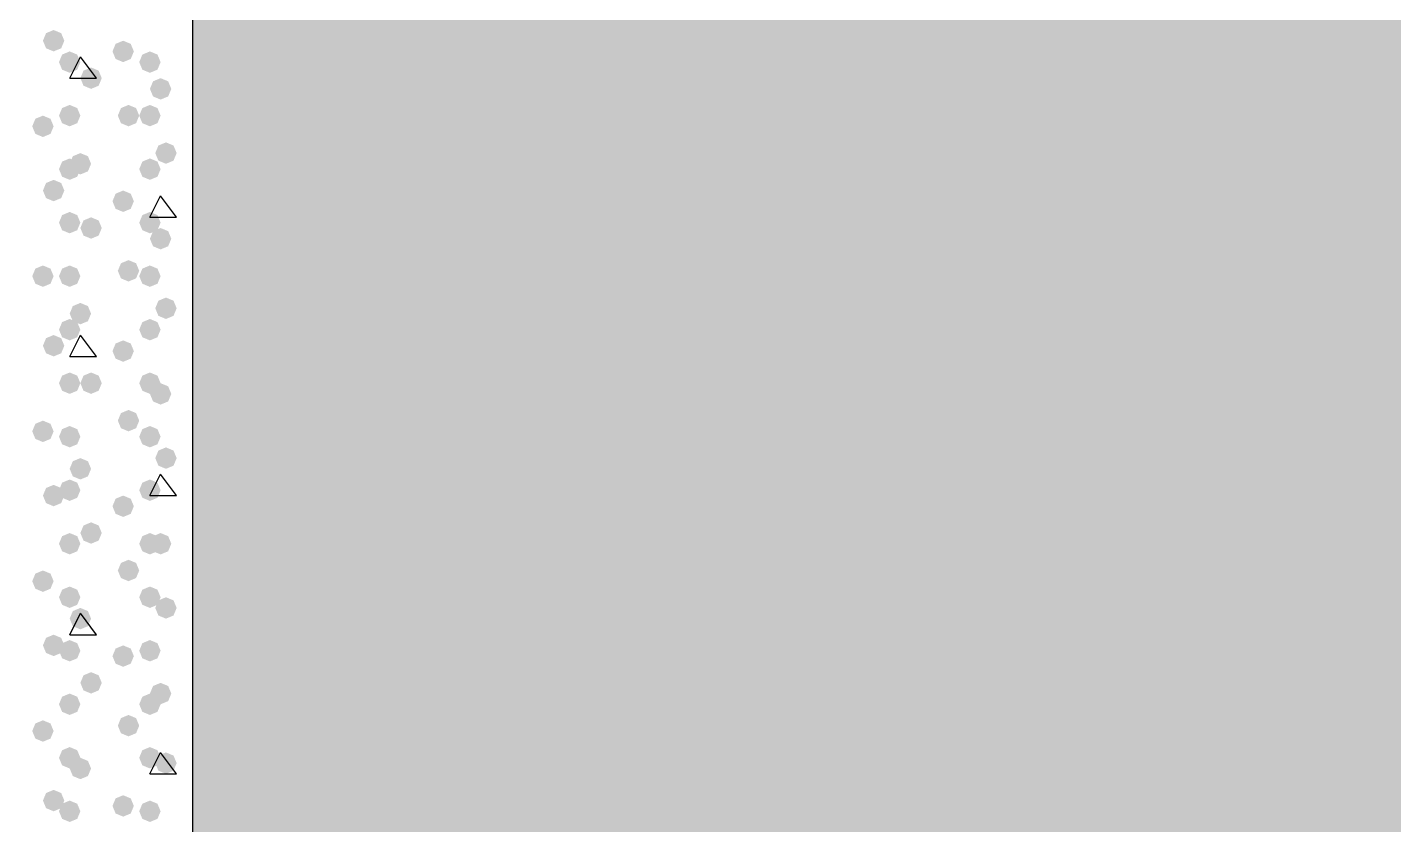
# Model space of a CAD drawing. Header units: millimetres. Extents: x 0 to 420, y 0 to 297.
# Drawn here: x 216.79 to 227.61, y 188.7 to 195.01 of the extents above; entities that cross this region are included whole.
import ezdxf

# ---------------------------------------------------------------- set-up
doc = ezdxf.new("R2010")
doc.units = ezdxf.units.MM
doc.layers.get('0').update_dxf_attribs({"linetype": 'CONTINUOUS'})

msp = doc.modelspace()

# ---------------------------------------------------------------- hatches: boundary and pattern name
at = {"true_color": 0x000008}
h = msp.add_hatch(color=0, dxfattribs=at)
h.paths.add_polyline_path([(379.518333, 204.639333), (218.101333, 204.639333), (379.518333, 185.547)], flags=0)
h.paths.add_polyline_path([(218.101333, 204.639333), (379.518333, 185.547), (218.101333, 185.547)], flags=0)
for points in [[(217.085333, 194.902667), (217.060462, 194.842871), (217.000667, 194.818), (216.940871, 194.842871), (216.916, 194.902667), (216.940871, 194.962462), (217.000667, 194.987333), (217.060462, 194.962463)], [(217.635667, 194.818), (217.610796, 194.758204), (217.551, 194.733333), (217.491204, 194.758204), (217.466333, 194.818), (217.491204, 194.877796), (217.551, 194.902667), (217.610796, 194.877796)], [(217.212333, 194.733333), (217.187462, 194.673537), (217.127667, 194.648667), (217.067871, 194.673537), (217.043, 194.733333), (217.067871, 194.793129), (217.127667, 194.818), (217.187462, 194.793129)], [(217.847333, 194.733333), (217.822462, 194.673537), (217.762667, 194.648667), (217.702871, 194.673537), (217.678, 194.733333), (217.702871, 194.793129), (217.762667, 194.818), (217.822462, 194.793129)], [(217.381667, 194.606333), (217.356796, 194.546537), (217.297, 194.521667), (217.237204, 194.546537), (217.212333, 194.606333), (217.237204, 194.666129), (217.297, 194.691), (217.356796, 194.666129)], [(217.932, 194.521667), (217.907129, 194.461871), (217.847333, 194.437), (217.787537, 194.461871), (217.762667, 194.521667), (217.787537, 194.581462), (217.847333, 194.606333), (217.907129, 194.581463)], [(217.000667, 194.225333), (216.975796, 194.165537), (216.916, 194.140667), (216.856204, 194.165537), (216.831333, 194.225333), (216.856204, 194.285129), (216.916, 194.31), (216.975796, 194.285129)], [(217.212333, 194.31), (217.187462, 194.250204), (217.127667, 194.225333), (217.067871, 194.250204), (217.043, 194.31), (217.067871, 194.369796), (217.127667, 194.394667), (217.187462, 194.369796)], [(217.678, 194.31), (217.653129, 194.250204), (217.593333, 194.225333), (217.533537, 194.250204), (217.508667, 194.31), (217.533537, 194.369796), (217.593333, 194.394667), (217.653129, 194.369796)], [(217.847333, 194.31), (217.822462, 194.250204), (217.762667, 194.225333), (217.702871, 194.250204), (217.678, 194.31), (217.702871, 194.369796), (217.762667, 194.394667), (217.822462, 194.369796)], [(217.974333, 194.013667), (217.949462, 193.953871), (217.889667, 193.929), (217.829871, 193.953871), (217.805, 194.013667), (217.829871, 194.073462), (217.889667, 194.098333), (217.949462, 194.073463)], [(217.297, 193.929), (217.272129, 193.869204), (217.212333, 193.844333), (217.152537, 193.869204), (217.127667, 193.929), (217.152537, 193.988796), (217.212333, 194.013667), (217.272129, 193.988796)], [(217.212333, 193.886667), (217.187462, 193.826871), (217.127667, 193.802), (217.067871, 193.826871), (217.043, 193.886667), (217.067871, 193.946462), (217.127667, 193.971333), (217.187462, 193.946463)], [(217.847333, 193.886667), (217.822462, 193.826871), (217.762667, 193.802), (217.702871, 193.826871), (217.678, 193.886667), (217.702871, 193.946462), (217.762667, 193.971333), (217.822462, 193.946463)], [(217.085333, 193.717333), (217.060462, 193.657537), (217.000667, 193.632667), (216.940871, 193.657537), (216.916, 193.717333), (216.940871, 193.777129), (217.000667, 193.802), (217.060462, 193.777129)], [(217.635667, 193.632667), (217.610796, 193.572871), (217.551, 193.548), (217.491204, 193.572871), (217.466333, 193.632667), (217.491204, 193.692462), (217.551, 193.717333), (217.610796, 193.692463)], [(217.212333, 193.463333), (217.187462, 193.403537), (217.127667, 193.378667), (217.067871, 193.403537), (217.043, 193.463333), (217.067871, 193.523129), (217.127667, 193.548), (217.187462, 193.523129)], [(217.847333, 193.463333), (217.822462, 193.403537), (217.762667, 193.378667), (217.702871, 193.403537), (217.678, 193.463333), (217.702871, 193.523129), (217.762667, 193.548), (217.822462, 193.523129)], [(217.381667, 193.421), (217.356796, 193.361204), (217.297, 193.336333), (217.237204, 193.361204), (217.212333, 193.421), (217.237204, 193.480796), (217.297, 193.505667), (217.356796, 193.480796)], [(217.932, 193.336333), (217.907129, 193.276537), (217.847333, 193.251667), (217.787537, 193.276537), (217.762667, 193.336333), (217.787537, 193.396129), (217.847333, 193.421), (217.907129, 193.396129)], [(217.000667, 193.04), (216.975796, 192.980204), (216.916, 192.955333), (216.856204, 192.980204), (216.831333, 193.04), (216.856204, 193.099796), (216.916, 193.124667), (216.975796, 193.099796)], [(217.212333, 193.04), (217.187462, 192.980204), (217.127667, 192.955333), (217.067871, 192.980204), (217.043, 193.04), (217.067871, 193.099796), (217.127667, 193.124667), (217.187462, 193.099796)], [(217.678, 193.082333), (217.653129, 193.022537), (217.593333, 192.997667), (217.533537, 193.022537), (217.508667, 193.082333), (217.533537, 193.142129), (217.593333, 193.167), (217.653129, 193.142129)], [(217.847333, 193.04), (217.822462, 192.980204), (217.762667, 192.955333), (217.702871, 192.980204), (217.678, 193.04), (217.702871, 193.099796), (217.762667, 193.124667), (217.822462, 193.099796)], [(217.297, 192.743667), (217.272129, 192.683871), (217.212333, 192.659), (217.152537, 192.683871), (217.127667, 192.743667), (217.152537, 192.803462), (217.212333, 192.828333), (217.272129, 192.803463)], [(217.974333, 192.786), (217.949462, 192.726204), (217.889667, 192.701333), (217.829871, 192.726204), (217.805, 192.786), (217.829871, 192.845796), (217.889667, 192.870667), (217.949462, 192.845796)], [(217.212333, 192.616667), (217.187462, 192.556871), (217.127667, 192.532), (217.067871, 192.556871), (217.043, 192.616667), (217.067871, 192.676462), (217.127667, 192.701333), (217.187462, 192.676463)], [(217.847333, 192.616667), (217.822462, 192.556871), (217.762667, 192.532), (217.702871, 192.556871), (217.678, 192.616667), (217.702871, 192.676462), (217.762667, 192.701333), (217.822462, 192.676463)], [(217.085333, 192.489667), (217.060462, 192.429871), (217.000667, 192.405), (216.940871, 192.429871), (216.916, 192.489667), (216.940871, 192.549462), (217.000667, 192.574333), (217.060462, 192.549463)], [(217.635667, 192.447333), (217.610796, 192.387537), (217.551, 192.362667), (217.491204, 192.387537), (217.466333, 192.447333), (217.491204, 192.507129), (217.551, 192.532), (217.610796, 192.507129)], [(217.212333, 192.193333), (217.187462, 192.133537), (217.127667, 192.108667), (217.067871, 192.133537), (217.043, 192.193333), (217.067871, 192.253129), (217.127667, 192.278), (217.187462, 192.253129)], [(217.381667, 192.193333), (217.356796, 192.133537), (217.297, 192.108667), (217.237204, 192.133537), (217.212333, 192.193333), (217.237204, 192.253129), (217.297, 192.278), (217.356796, 192.253129)], [(217.847333, 192.193333), (217.822462, 192.133537), (217.762667, 192.108667), (217.702871, 192.133537), (217.678, 192.193333), (217.702871, 192.253129), (217.762667, 192.278), (217.822462, 192.253129)], [(217.932, 192.108667), (217.907129, 192.048871), (217.847333, 192.024), (217.787537, 192.048871), (217.762667, 192.108667), (217.787537, 192.168462), (217.847333, 192.193333), (217.907129, 192.168463)], [(217.678, 191.897), (217.653129, 191.837204), (217.593333, 191.812333), (217.533537, 191.837204), (217.508667, 191.897), (217.533537, 191.956796), (217.593333, 191.981667), (217.653129, 191.956796)], [(217.000667, 191.812333), (216.975796, 191.752537), (216.916, 191.727667), (216.856204, 191.752537), (216.831333, 191.812333), (216.856204, 191.872129), (216.916, 191.897), (216.975796, 191.872129)], [(217.212333, 191.77), (217.187462, 191.710204), (217.127667, 191.685333), (217.067871, 191.710204), (217.043, 191.77), (217.067871, 191.829796), (217.127667, 191.854667), (217.187462, 191.829796)], [(217.847333, 191.77), (217.822462, 191.710204), (217.762667, 191.685333), (217.702871, 191.710204), (217.678, 191.77), (217.702871, 191.829796), (217.762667, 191.854667), (217.822462, 191.829796)], [(217.297, 191.516), (217.272129, 191.456204), (217.212333, 191.431333), (217.152537, 191.456204), (217.127667, 191.516), (217.152537, 191.575796), (217.212333, 191.600667), (217.272129, 191.575796)], [(217.974333, 191.600667), (217.949462, 191.540871), (217.889667, 191.516), (217.829871, 191.540871), (217.805, 191.600667), (217.829871, 191.660462), (217.889667, 191.685333), (217.949462, 191.660463)], [(217.085333, 191.304333), (217.060462, 191.244537), (217.000667, 191.219667), (216.940871, 191.244537), (216.916, 191.304333), (216.940871, 191.364129), (217.000667, 191.389), (217.060462, 191.364129)], [(217.212333, 191.346667), (217.187462, 191.286871), (217.127667, 191.262), (217.067871, 191.286871), (217.043, 191.346667), (217.067871, 191.406462), (217.127667, 191.431333), (217.187462, 191.406463)], [(217.847333, 191.346667), (217.822462, 191.286871), (217.762667, 191.262), (217.702871, 191.286871), (217.678, 191.346667), (217.702871, 191.406462), (217.762667, 191.431333), (217.822462, 191.406463)], [(217.635667, 191.219667), (217.610796, 191.159871), (217.551, 191.135), (217.491204, 191.159871), (217.466333, 191.219667), (217.491204, 191.279462), (217.551, 191.304333), (217.610796, 191.279463)], [(217.381667, 191.008), (217.356796, 190.948204), (217.297, 190.923333), (217.237204, 190.948204), (217.212333, 191.008), (217.237204, 191.067796), (217.297, 191.092667), (217.356796, 191.067796)], [(217.212333, 190.923333), (217.187462, 190.863537), (217.127667, 190.838667), (217.067871, 190.863537), (217.043, 190.923333), (217.067871, 190.983129), (217.127667, 191.008), (217.187462, 190.983129)], [(217.847333, 190.923333), (217.822462, 190.863537), (217.762667, 190.838667), (217.702871, 190.863537), (217.678, 190.923333), (217.702871, 190.983129), (217.762667, 191.008), (217.822462, 190.983129)], [(217.932, 190.923333), (217.907129, 190.863537), (217.847333, 190.838667), (217.787537, 190.863537), (217.762667, 190.923333), (217.787537, 190.983129), (217.847333, 191.008), (217.907129, 190.983129)], [(217.678, 190.711667), (217.653129, 190.651871), (217.593333, 190.627), (217.533537, 190.651871), (217.508667, 190.711667), (217.533537, 190.771462), (217.593333, 190.796333), (217.653129, 190.771463)], [(217.000667, 190.627), (216.975796, 190.567204), (216.916, 190.542333), (216.856204, 190.567204), (216.831333, 190.627), (216.856204, 190.686796), (216.916, 190.711667), (216.975796, 190.686796)], [(217.212333, 190.5), (217.187462, 190.440204), (217.127667, 190.415333), (217.067871, 190.440204), (217.043, 190.5), (217.067871, 190.559796), (217.127667, 190.584667), (217.187462, 190.559796)], [(217.847333, 190.5), (217.822462, 190.440204), (217.762667, 190.415333), (217.702871, 190.440204), (217.678, 190.5), (217.702871, 190.559796), (217.762667, 190.584667), (217.822462, 190.559796)], [(217.297, 190.330667), (217.272129, 190.270871), (217.212333, 190.246), (217.152537, 190.270871), (217.127667, 190.330667), (217.152537, 190.390462), (217.212333, 190.415333), (217.272129, 190.390463)], [(217.974333, 190.415333), (217.949462, 190.355537), (217.889667, 190.330667), (217.829871, 190.355537), (217.805, 190.415333), (217.829871, 190.475129), (217.889667, 190.5), (217.949462, 190.475129)], [(217.085333, 190.119), (217.060462, 190.059204), (217.000667, 190.034333), (216.940871, 190.059204), (216.916, 190.119), (216.940871, 190.178796), (217.000667, 190.203667), (217.060462, 190.178796)], [(217.212333, 190.076667), (217.187462, 190.016871), (217.127667, 189.992), (217.067871, 190.016871), (217.043, 190.076667), (217.067871, 190.136462), (217.127667, 190.161333), (217.187462, 190.136463)], [(217.635667, 190.034333), (217.610796, 189.974538), (217.551, 189.949667), (217.491204, 189.974538), (217.466333, 190.034333), (217.491204, 190.094129), (217.551, 190.119), (217.610796, 190.094129)], [(217.847333, 190.076667), (217.822462, 190.016871), (217.762667, 189.992), (217.702871, 190.016871), (217.678, 190.076667), (217.702871, 190.136462), (217.762667, 190.161333), (217.822462, 190.136463)], [(217.381667, 189.822667), (217.356796, 189.762871), (217.297, 189.738), (217.237204, 189.762871), (217.212333, 189.822667), (217.237204, 189.882462), (217.297, 189.907333), (217.356796, 189.882463)], [(217.932, 189.738), (217.907129, 189.678204), (217.847333, 189.653333), (217.787537, 189.678204), (217.762667, 189.738), (217.787537, 189.797796), (217.847333, 189.822667), (217.907129, 189.797796)], [(217.212333, 189.653333), (217.187462, 189.593537), (217.127667, 189.568667), (217.067871, 189.593537), (217.043, 189.653333), (217.067871, 189.713129), (217.127667, 189.738), (217.187462, 189.713129)], [(217.847333, 189.653333), (217.822462, 189.593537), (217.762667, 189.568667), (217.702871, 189.593537), (217.678, 189.653333), (217.702871, 189.713129), (217.762667, 189.738), (217.822462, 189.713129)], [(217.678, 189.484), (217.653129, 189.424204), (217.593333, 189.399333), (217.533537, 189.424204), (217.508667, 189.484), (217.533537, 189.543796), (217.593333, 189.568667), (217.653129, 189.543796)], [(217.000667, 189.441667), (216.975796, 189.381871), (216.916, 189.357), (216.856204, 189.381871), (216.831333, 189.441667), (216.856204, 189.501462), (216.916, 189.526333), (216.975796, 189.501463)], [(217.212333, 189.23), (217.187462, 189.170204), (217.127667, 189.145333), (217.067871, 189.170204), (217.043, 189.23), (217.067871, 189.289796), (217.127667, 189.314667), (217.187462, 189.289796)], [(217.297, 189.145333), (217.272129, 189.085537), (217.212333, 189.060667), (217.152537, 189.085537), (217.127667, 189.145333), (217.152537, 189.205129), (217.212333, 189.23), (217.272129, 189.205129)], [(217.847333, 189.23), (217.822462, 189.170204), (217.762667, 189.145333), (217.702871, 189.170204), (217.678, 189.23), (217.702871, 189.289796), (217.762667, 189.314667), (217.822462, 189.289796)], [(217.974333, 189.187667), (217.949462, 189.127871), (217.889667, 189.103), (217.829871, 189.127871), (217.805, 189.187667), (217.829871, 189.247462), (217.889667, 189.272333), (217.949462, 189.247463)], [(217.085333, 188.891333), (217.060462, 188.831537), (217.000667, 188.806667), (216.940871, 188.831537), (216.916, 188.891333), (216.940871, 188.951129), (217.000667, 188.976), (217.060462, 188.951129)], [(217.635667, 188.849), (217.610796, 188.789204), (217.551, 188.764333), (217.491204, 188.789204), (217.466333, 188.849), (217.491204, 188.908796), (217.551, 188.933667), (217.610796, 188.908796)], [(217.212333, 188.806667), (217.187462, 188.746871), (217.127667, 188.722), (217.067871, 188.746871), (217.043, 188.806667), (217.067871, 188.866462), (217.127667, 188.891333), (217.187462, 188.866463)], [(217.847333, 188.806667), (217.822462, 188.746871), (217.762667, 188.722), (217.702871, 188.746871), (217.678, 188.806667), (217.702871, 188.866462), (217.762667, 188.891333), (217.822462, 188.866463)]]:
    msp.add_hatch(color=0, dxfattribs=at).paths.add_polyline_path(points, flags=0)

# ---------------------------------------------------------------- linework, layer by layer
at = {"color": 0, "true_color": 0x000007}
msp.add_lwpolyline([(32.342667, 185.547), (32.342667, 162.263667), (380.576667, 162.263667), (380.576667, 185.547), (218.101333, 185.547), (218.101333, 206.756), (194.775667, 206.756), (194.775667, 185.547)], close=True, dxfattribs=at)
msp.add_lwpolyline([(32.342667, 185.547), (32.342667, 162.263667), (380.576667, 162.263667), (380.576667, 185.547), (218.101333, 185.547), (218.101333, 206.756), (194.775667, 206.756), (194.775667, 185.547)], close=True, dxfattribs=at)
at = {"color": 0, "true_color": 0x000008}
msp.add_lwpolyline([(218.101333, 204.639333), (379.518333, 185.547), (218.101333, 185.547)], close=True, dxfattribs=at)
at = {"color": 0, "true_color": 0x000007}
msp.add_lwpolyline([(218.101333, 185.547), (218.101333, 204.639333)], dxfattribs=at)
at = {"color": 0, "true_color": 0x000008}
for points in [[(217.127667, 194.606333), (217.212333, 194.775667)], [(217.339333, 194.606333), (217.212333, 194.775667)], [(217.127667, 194.606333), (217.339333, 194.606333)], [(217.762667, 193.505667), (217.847333, 193.675)], [(217.974333, 193.505667), (217.847333, 193.675)], [(217.762667, 193.505667), (217.974333, 193.505667)], [(217.127667, 192.405), (217.212333, 192.574333)], [(217.339333, 192.405), (217.212333, 192.574333)], [(217.127667, 192.405), (217.339333, 192.405)], [(217.762667, 191.304333), (217.847333, 191.473667)], [(217.974333, 191.304333), (217.847333, 191.473667)], [(217.762667, 191.304333), (217.974333, 191.304333)], [(217.127667, 190.203667), (217.212333, 190.373)], [(217.339333, 190.203667), (217.212333, 190.373)], [(217.127667, 190.203667), (217.339333, 190.203667)], [(217.762667, 189.103), (217.847333, 189.272333)], [(217.974333, 189.103), (217.847333, 189.272333)], [(217.762667, 189.103), (217.974333, 189.103)]]:
    msp.add_lwpolyline(points, dxfattribs=at)

doc.saveas('drawing.dxf')
